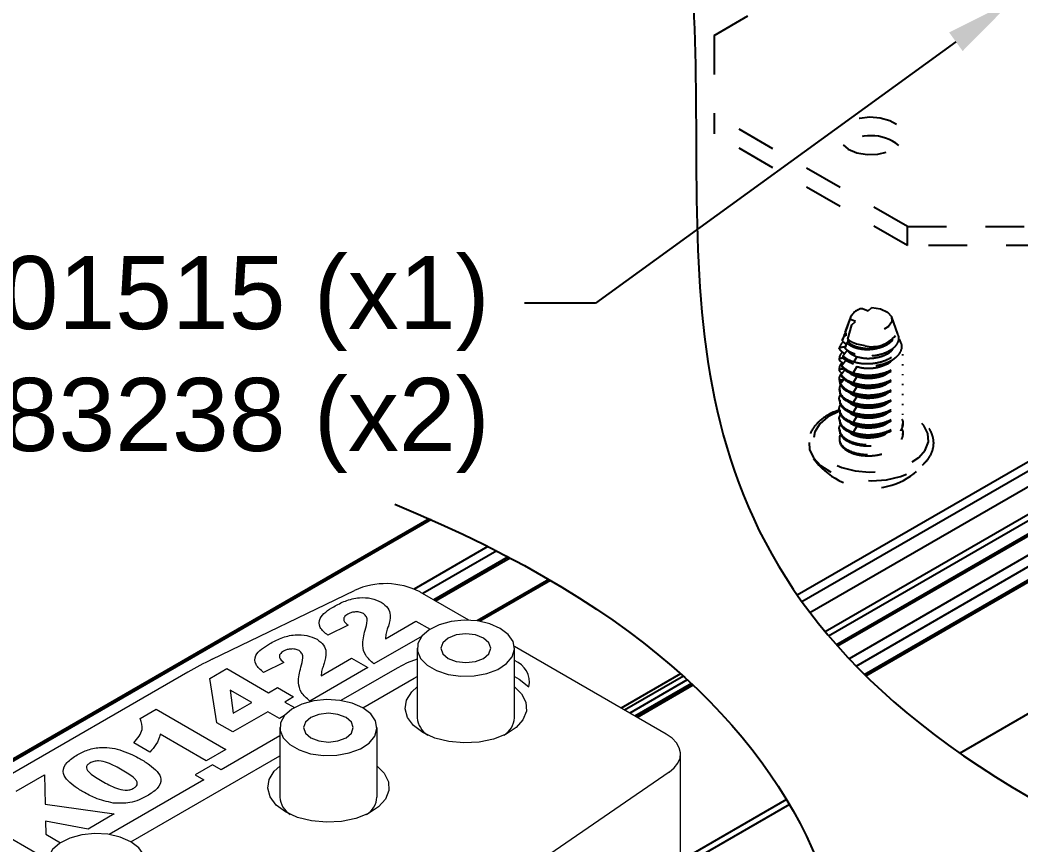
# Model space of a CAD drawing. Extents: x 0 to 11.9, y -12 to 0.
# Drawn here: x 1.91 to 4.485, y -7.625 to -5.504 of the extents above; entities that cross this region are included whole.
import ezdxf
from ezdxf import colors
from ezdxf.entities.mleader import LeaderData, LeaderLine
from ezdxf.math import Vec2, Vec3

# ---------------------------------------------------------------- set-up
doc = ezdxf.new("R2010")
doc.units = 0
doc.header["$LTSCALE"] = 0.5
doc.header["$MEASUREMENT"] = 0
doc.linetypes.add('HIDDEN2', pattern=[0.1875, 0.125, -0.0625])
for name, color, linetype in [('Brackets', 181, 'CONTINUOUS'), ('Dimension', 10, 'CONTINUOUS'), ('FAB DWG', 221, 'CONTINUOUS'), ('Hardware', 242, 'CONTINUOUS'), ('Housing', 150, 'CONTINUOUS')]:
    doc.layers.add(name, color=color, linetype=linetype)
doc.layers.add('Jig', color=41, linetype='CONTINUOUS', lineweight=13)
doc.styles.get("Standard").update_dxf_attribs({"font": 'arial.ttf'})

msp = doc.modelspace()

# ---------------------------------------------------------------- linework, layer by layer
at = {"layer": 'Brackets', "linetype": 'HIDDEN2', "transparency": 16777216}
for p, q in [((3.696, -5.5438), (4.464, -5.1004)), ((3.696, -5.5438), (3.696, -5.7479)), ((4.1932, -6.0349), (3.696, -5.7479)), ((3.696, -5.7479), (3.696, -5.7967)), ((4.1932, -6.0838), (3.696, -5.7967)), ((4.1932, -6.0838), (4.1932, -6.0349)), ((4.1932, -6.0349), (4.5468, -6.0349)), ((4.5468, -6.0838), (4.1932, -6.0838))]:
    msp.add_line(p, q, dxfattribs=at)
at = {"layer": 'Brackets', "linetype": 'HIDDEN2', "transparency": 16777216, "flags": 128}
msp.add_lwpolyline([(4.0406, -5.836), (4.0628, -5.8452), (4.089, -5.8497), (4.1163, -5.849), (4.1418, -5.8433), (4.1626, -5.8331), (4.1766, -5.8195), (4.1822, -5.8041), (4.1789, -5.7884), (4.1669, -5.7743), (4.1475, -5.7631), (4.123, -5.7562), (4.0959, -5.7542), (4.0691, -5.7575), (4.0457, -5.7656), (4.028, -5.7776), (4.0181, -5.7923), (4.0169, -5.808), (4.0247, -5.8232), (4.0406, -5.836)], dxfattribs=at)
at = {"layer": 'Brackets', "linetype": 'HIDDEN2', "transparency": 16777216}
msp.add_arc((4.0993, -5.9165), 0.1149, 51.5655, 128.4345, dxfattribs=at)
at = {"layer": 'Dimension', "transparency": 16777216}
for points, knots in [([(2.5228, -3.9686), (3.644, -4.4845), (3.6491, -5.8333), (3.6542, -7.1821), (4.9277, -7.7071)], [0.0416, 0.0416, 0.0416, 0.0416, 1, 2, 2, 2, 2]), ([(2.8738, -6.7488), (4.1841, -7.289), (4.0674, -8.8141), (3.7305, -9.9254), (4.6353, -10.8779)], [0, 0, 0, 0, 1, 1.936571, 1.936571, 1.936571, 1.936571])]:
    msp.add_open_spline(points, degree=3, knots=knots, dxfattribs=at)
at = {"layer": 'Hardware', "linetype": 'HIDDEN2', "transparency": 16777216}
for p, q in [((4.0773, -6.246), (4.0916, -6.2516)), ((4.0916, -6.2516), (4.1013, -6.2434)), ((4.0448, -6.2736), (4.0327, -6.3079)), ((4.0459, -6.2685), (4.0338, -6.3027)), ((4.0592, -6.2793), (4.0448, -6.2736)), ((4.0494, -6.2875), (4.0592, -6.2793)), ((4.1681, -6.3119), (4.1527, -6.2685)), ((4.0327, -6.3079), (4.0345, -6.303)), ((4.0327, -6.3079), (4.0343, -6.3093)), ((4.0393, -6.3245), (4.0494, -6.2875)), ((4.0294, -6.3171), (4.0251, -6.3292)), ((4.0251, -6.3292), (4.0269, -6.324)), ((4.0305, -6.3121), (4.0263, -6.3238)), ((4.0342, -6.3163), (4.0294, -6.3171)), ((4.0327, -6.3486), (4.0367, -6.3342)), ((4.0367, -6.3342), (4.0395, -6.3303)), ((4.1755, -6.3329), (4.1727, -6.3249)), ((4.0188, -6.3468), (4.0175, -6.3505)), ((4.0175, -6.3505), (4.0175, -6.3505)), ((4.0201, -6.3414), (4.019, -6.3445)), ((4.0342, -6.3372), (4.0342, -6.3426)), ((4.0628, -6.3442), (4.061, -6.3472)), ((4.0837, -6.3418), (4.0625, -6.3378)), ((4.0262, -6.3728), (4.0275, -6.3678)), ((4.0628, -6.3697), (4.055, -6.3828)), ((4.1813, -6.3665), (4.1813, -6.3633)), ((4.0174, -6.4063), (4.0251, -6.4128)), ((4.0628, -6.3952), (4.0533, -6.4113)), ((4.1813, -6.392), (4.1813, -6.3888)), ((4.0173, -6.4271), (4.0173, -6.4303)), ((4.0245, -6.4348), (4.0176, -6.4322)), ((4.0628, -6.4207), (4.0533, -6.4368)), ((4.1813, -6.4175), (4.1813, -6.4143)), ((4.0173, -6.4526), (4.0173, -6.4558)), ((4.0628, -6.4462), (4.0533, -6.4623)), ((4.1813, -6.443), (4.1813, -6.4398)), ((4.0173, -6.4781), (4.0173, -6.4813)), ((4.0628, -6.4718), (4.0533, -6.4878)), ((4.1813, -6.4686), (4.1813, -6.4654)), ((4.0173, -6.5036), (4.0173, -6.5068)), ((4.0628, -6.4973), (4.0533, -6.5133)), ((4.1813, -6.4941), (4.1813, -6.4909)), ((4.0173, -6.5292), (4.0173, -6.5323)), ((4.0628, -6.5228), (4.0533, -6.5389)), ((4.1813, -6.5196), (4.1813, -6.5164)), ((4.0173, -6.5547), (4.0173, -6.5579)), ((4.0628, -6.5483), (4.0533, -6.5644)), ((4.1813, -6.5451), (4.1813, -6.5419)), ((4.1813, -6.5706), (4.1813, -6.5674)), ((4.2313, -6.6483), (4.2471, -6.6313))]:
    msp.add_line(p, q, dxfattribs=at)
at = {"layer": 'Hardware', "linetype": 'HIDDEN2', "transparency": 16777216, "flags": 128}
for points in [[(4.1013, -6.2434), (4.1236, -6.2467), (4.1416, -6.255), (4.152, -6.2668), (4.153, -6.2801), (4.1444, -6.2925), (4.1277, -6.3016), (4.106, -6.306), (4.083, -6.3048), (4.063, -6.2983), (4.0494, -6.2875)], [(4.0175, -6.3505), (4.0185, -6.3459), (4.019, -6.3445)], [(4.0181, -6.5096), (4.016, -6.5104), (3.9882, -6.5246), (3.9674, -6.5423), (3.9549, -6.5625), (3.9514, -6.5838), (3.9573, -6.6049), (3.972, -6.6246), (3.9948, -6.6415), (4.0241, -6.6546), (4.0582, -6.6631), (4.0948, -6.6664), (4.1317, -6.6643), (4.1666, -6.6571), (4.1973, -6.645), (4.2218, -6.6289), (4.2218, -6.6289)], [(4.2218, -6.6289), (4.2386, -6.6099), (4.2466, -6.589), (4.2454, -6.5676), (4.235, -6.547), (4.2161, -6.5286), (4.1899, -6.5135), (4.1801, -6.5095)], [(3.9402, -6.5903), (3.9412, -6.6085), (3.9507, -6.63), (3.9688, -6.6496), (3.9946, -6.6661), (4.0264, -6.6785), (4.0624, -6.6862), (4.1006, -6.6887), (4.1388, -6.6859), (4.1746, -6.6778), (4.206, -6.6651), (4.2313, -6.6483)]]:
    msp.add_lwpolyline(points, dxfattribs=at)
at = {"layer": 'Hardware', "linetype": 'HIDDEN2', "transparency": 16777216}
for centre, radius, start, end in [((4.0811, -6.2834), 0.0376, 95.8829, 164.9428), ((4.1021, -6.2675), 0.0765, 256.0573, 321.7433), ((4.0477, -6.4273), 0.0304, 189.1668, 207.6073), ((4.0497, -6.581), 0.0321, 162.0187, 233.4667), ((4.0993, -6.5274), 0.1806, 215.088, 324.912)]:
    msp.add_arc(centre, radius, start, end, dxfattribs=at)
for major_axis, ratio, start_param, end_param in [((0.0345, 0.4644), 0.118803, 2.089657, 2.10692), ((0.0568, 0.4129), 0.07693, 2.207069, 2.224658), ((0.0435, 0.5851), 0.118803, 2.102708, 2.109607), ((0.0435, 0.5851), 0.118803, 2.158801, 2.165967), ((0.0716, 0.5202), 0.07693, 2.221384, 2.228388), ((0.0435, 0.5851), 0.118803, 2.217229, 2.219935), ((0.0716, 0.5202), 0.07693, 2.278357, 2.285641), ((0.0716, 0.5202), 0.07693, 2.337781, 2.34249)]:
    msp.add_ellipse((4.0993, -6.0826), major_axis=major_axis, ratio=ratio, start_param=start_param, end_param=end_param, dxfattribs=at)
for points, knots in [([(4.033, -6.3082), (4.0324, -6.3088), (4.0298, -6.3116), (4.0296, -6.3147), (4.0294, -6.3171)], [0, 0, 0, 0, 0.238553, 1, 1, 1, 1]), ([(4.0272, -6.331), (4.024, -6.3349), (4.0198, -6.3399), (4.019, -6.3454), (4.0188, -6.3468)], [0, 0, 0, 0, 0.755708, 1, 1, 1, 1]), ([(4.0251, -6.3292), (4.0264, -6.3304), (4.0294, -6.3331), (4.0325, -6.3357), (4.0342, -6.3372)], [0, 0, 0, 0, 0.4295877, 1, 1, 1, 1]), ([(4.0367, -6.3342), (4.0406, -6.3374), (4.0471, -6.3426), (4.057, -6.3459), (4.061, -6.3472)], [0, 0, 0, 0, 0.608092, 1, 1, 1, 1]), ([(4.0625, -6.3378), (4.0567, -6.3355), (4.0473, -6.3319), (4.0415, -6.3265), (4.0393, -6.3245)], [0, 0, 0, 0, 0.6251293, 1, 1, 1, 1]), ([(4.0395, -6.3303), (4.0425, -6.3331), (4.0482, -6.3386), (4.058, -6.3424), (4.0628, -6.3442)], [0, 0, 0, 0, 0.508709, 1, 1, 1, 1]), ([(4.1748, -6.3332), (4.1755, -6.3345), (4.1791, -6.341), (4.1768, -6.3536), (4.1677, -6.3691), (4.15, -6.3822), (4.1267, -6.3911), (4.1, -6.3952), (4.0745, -6.3945), (4.0603, -6.3906), (4.054, -6.3889)], [0, 0, 0, 0, 0.035182, 0.174665, 0.315036, 0.456794, 0.598559, 0.740928, 0.884945, 1, 1, 1, 1]), ([(4.055, -6.3828), (4.0615, -6.3844), (4.0758, -6.3879), (4.1011, -6.3878), (4.1272, -6.383), (4.1499, -6.3734), (4.1665, -6.3596), (4.1745, -6.3437), (4.1761, -6.3316), (4.1726, -6.3258), (4.1722, -6.3251)], [0, 0, 0, 0, 0.12125, 0.265957, 0.410845, 0.555729, 0.698118, 0.839759, 0.981407, 1, 1, 1, 1]), ([(4.1672, -6.3122), (4.1681, -6.3139), (4.1713, -6.3203), (4.1688, -6.3322), (4.1597, -6.3462), (4.1432, -6.3578), (4.1217, -6.3656), (4.0974, -6.369), (4.0753, -6.368), (4.0632, -6.3647), (4.0583, -6.3634)], [0, 0, 0, 0, 0.04957, 0.188734, 0.329159, 0.470864, 0.612555, 0.755181, 0.899383, 1, 1, 1, 1]), ([(4.061, -6.3472), (4.0676, -6.3487), (4.0809, -6.3517), (4.104, -6.3507), (4.1263, -6.3457), (4.1452, -6.3366), (4.1572, -6.3256), (4.1608, -6.3179), (4.1622, -6.3149)], [0, 0, 0, 0, 0.173877, 0.352902, 0.532217, 0.711486, 0.886519, 1, 1, 1, 1]), ([(4.0628, -6.3442), (4.0703, -6.346), (4.0856, -6.3495), (4.1119, -6.3476), (4.1359, -6.3406), (4.1541, -6.329), (4.1597, -6.3193), (4.1622, -6.3149)], [0, 0, 0, 0, 0.2042107, 0.4138196, 0.6150833, 0.8228616, 1, 1, 1, 1]), ([(4.0259, -6.3579), (4.0241, -6.3596), (4.0187, -6.3647), (4.0179, -6.3708), (4.0173, -6.3749)], [0, 0, 0, 0, 0.323909, 1, 1, 1, 1]), ([(4.0175, -6.3505), (4.0189, -6.3517), (4.0217, -6.3543), (4.0263, -6.3583), (4.0295, -6.361), (4.0313, -6.3625)], [0, 0, 0, 0, 0.308047, 0.616097, 1, 1, 1, 1]), ([(4.0339, -6.3443), (4.0313, -6.3447), (4.0272, -6.3453), (4.0222, -6.3462), (4.0198, -6.3466), (4.0188, -6.3468)], [0, 0, 0, 0, 0.530543, 0.807342, 1, 1, 1, 1]), ([(4.0275, -6.3678), (4.028, -6.3671), (4.0295, -6.365), (4.0329, -6.3602), (4.0359, -6.3562), (4.0378, -6.3536)], [0, 0, 0, 0, 0.14554, 0.437363, 1, 1, 1, 1]), ([(4.0583, -6.3634), (4.0524, -6.3611), (4.042, -6.3571), (4.0355, -6.3512), (4.0327, -6.3486)], [0, 0, 0, 0, 0.56887, 1, 1, 1, 1]), ([(4.0378, -6.3536), (4.0407, -6.3569), (4.0464, -6.3634), (4.0574, -6.3676), (4.0628, -6.3697)], [0, 0, 0, 0, 0.50834, 1, 1, 1, 1]), ([(4.0533, -6.4113), (4.0628, -6.4136), (4.082, -6.4184), (4.1152, -6.4164), (4.1455, -6.408), (4.1691, -6.3929), (4.1811, -6.374), (4.1833, -6.3579), (4.1775, -6.3499), (4.1761, -6.348)], [0, 0, 0, 0, 0.157489, 0.319122, 0.474348, 0.634576, 0.794803, 0.950029, 1, 1, 1, 1]), ([(4.0628, -6.3697), (4.0703, -6.3715), (4.0856, -6.375), (4.112, -6.3731), (4.1357, -6.366), (4.1521, -6.3563), (4.1564, -6.3487), (4.1577, -6.3463)], [0, 0, 0, 0, 0.222537, 0.450957, 0.670283, 0.896708, 1, 1, 1, 1]), ([(4.0269, -6.3734), (4.0266, -6.3734), (4.0248, -6.3737), (4.0217, -6.3742), (4.0188, -6.3746), (4.0173, -6.3749)], [0, 0, 0, 0, 0.092376, 0.546183, 1, 1, 1, 1]), ([(4.0173, -6.3784), (4.0188, -6.3797), (4.0217, -6.3822), (4.0254, -6.3854), (4.0275, -6.3871), (4.0282, -6.3876)], [0, 0, 0, 0, 0.409661, 0.819327, 1, 1, 1, 1]), ([(4.0248, -6.3848), (4.0232, -6.3864), (4.0177, -6.3919), (4.0175, -6.3983), (4.0173, -6.4028)], [0, 0, 0, 0, 0.2926467, 1, 1, 1, 1]), ([(4.0241, -6.3933), (4.0251, -6.3919), (4.0276, -6.3884), (4.0317, -6.3828), (4.0348, -6.3787), (4.0364, -6.3766)], [0, 0, 0, 0, 0.246446, 0.623126, 1, 1, 1, 1]), ([(4.054, -6.3889), (4.0467, -6.386), (4.0356, -6.3815), (4.0286, -6.375), (4.0262, -6.3728)], [0, 0, 0, 0, 0.649225, 1, 1, 1, 1]), ([(4.0275, -6.3678), (4.0283, -6.3685), (4.0333, -6.3732), (4.0424, -6.3786), (4.0524, -6.3819), (4.055, -6.3828)], [0, 0, 0, 0, 0.115809, 0.765213, 1, 1, 1, 1]), ([(4.0533, -6.4145), (4.0628, -6.4168), (4.082, -6.4216), (4.1152, -6.4196), (4.1456, -6.4111), (4.1686, -6.3962), (4.1809, -6.38), (4.1801, -6.3699), (4.1798, -6.3665)], [0, 0, 0, 0, 0.179927, 0.364589, 0.541931, 0.724988, 0.908044, 1, 1, 1, 1]), ([(4.0533, -6.4368), (4.0628, -6.4391), (4.082, -6.4439), (4.1152, -6.442), (4.1455, -6.4335), (4.1692, -6.4185), (4.1809, -6.3995), (4.1837, -6.385), (4.1792, -6.3783), (4.1789, -6.3778)], [0, 0, 0, 0, 0.163481, 0.331263, 0.492395, 0.658719, 0.825042, 0.986174, 1, 1, 1, 1]), ([(4.0628, -6.3952), (4.0703, -6.397), (4.0856, -6.4006), (4.1121, -6.3987), (4.1354, -6.3914), (4.1501, -6.3837), (4.1535, -6.3783), (4.1536, -6.3781)], [0, 0, 0, 0, 0.24524, 0.496962, 0.738663, 0.988187, 1, 1, 1, 1]), ([(4.0297, -6.4011), (4.0286, -6.4012), (4.026, -6.4016), (4.0219, -6.4022), (4.0188, -6.4026), (4.0173, -6.4028)], [0, 0, 0, 0, 0.2644838, 0.6322334, 1, 1, 1, 1]), ([(4.0224, -6.4165), (4.0234, -6.4151), (4.0256, -6.4122), (4.0296, -6.4068), (4.0325, -6.403), (4.0344, -6.4005)], [0, 0, 0, 0, 0.266508, 0.533018, 1, 1, 1, 1]), ([(4.0239, -6.3962), (4.0276, -6.3999), (4.0348, -6.4072), (4.0472, -6.4121), (4.0533, -6.4145)], [0, 0, 0, 0, 0.50866, 1, 1, 1, 1]), ([(4.0241, -6.3933), (4.0278, -6.3969), (4.035, -6.4041), (4.0473, -6.4089), (4.0533, -6.4113)], [0, 0, 0, 0, 0.508679, 1, 1, 1, 1]), ([(4.0435, -6.41), (4.044, -6.4106), (4.0474, -6.4153), (4.0557, -6.4182), (4.0628, -6.4207)], [0, 0, 0, 0, 0.143807, 1, 1, 1, 1]), ([(4.0533, -6.44), (4.0628, -6.4423), (4.082, -6.4471), (4.1152, -6.4452), (4.1456, -6.4367), (4.1686, -6.4217), (4.1809, -6.4056), (4.1801, -6.3954), (4.1798, -6.392)], [0, 0, 0, 0, 0.179927, 0.364589, 0.541931, 0.724988, 0.908044, 1, 1, 1, 1]), ([(4.0533, -6.4623), (4.0628, -6.4647), (4.082, -6.4695), (4.1152, -6.4675), (4.1455, -6.459), (4.1692, -6.444), (4.1809, -6.425), (4.1837, -6.4105), (4.1792, -6.4038), (4.1789, -6.4033)], [0, 0, 0, 0, 0.163481, 0.331263, 0.492395, 0.658719, 0.825042, 0.986174, 1, 1, 1, 1]), ([(4.0628, -6.4207), (4.0703, -6.4225), (4.0856, -6.4261), (4.1118, -6.4241), (4.1349, -6.4178), (4.145, -6.4102), (4.1496, -6.4067)], [0, 0, 0, 0, 0.261133, 0.529169, 0.786533, 1, 1, 1, 1]), ([(4.0238, -6.4118), (4.0224, -6.4133), (4.0167, -6.4191), (4.0172, -6.4259), (4.0176, -6.4309)], [0, 0, 0, 0, 0.265524, 1, 1, 1, 1]), ([(4.0285, -6.4295), (4.0285, -6.4295), (4.0266, -6.4297), (4.023, -6.4302), (4.0194, -6.4306), (4.0176, -6.4309)], [0, 0, 0, 0, 0.003729, 0.501835, 1, 1, 1, 1]), ([(4.0188, -6.4303), (4.0185, -6.433), (4.0176, -6.4414), (4.029, -6.4548), (4.0453, -6.462), (4.0533, -6.4655)], [0, 0, 0, 0, 0.189758, 0.60014, 1, 1, 1, 1]), ([(4.0208, -6.4396), (4.0228, -6.4369), (4.0254, -6.4335), (4.028, -6.4302), (4.0285, -6.4295)], [0, 0, 0, 0, 0.794285, 1, 1, 1, 1]), ([(4.0222, -6.4194), (4.0258, -6.4236), (4.0331, -6.4318), (4.0466, -6.4373), (4.0533, -6.44)], [0, 0, 0, 0, 0.5083836, 1, 1, 1, 1]), ([(4.0224, -6.4165), (4.026, -6.4207), (4.0333, -6.4288), (4.0467, -6.4341), (4.0533, -6.4368)], [0, 0, 0, 0, 0.50843, 1, 1, 1, 1]), ([(4.0433, -6.4353), (4.0438, -6.436), (4.0473, -6.4408), (4.0557, -6.4437), (4.0628, -6.4462)], [0, 0, 0, 0, 0.157137, 1, 1, 1, 1]), ([(4.0533, -6.4655), (4.0628, -6.4679), (4.082, -6.4726), (4.1152, -6.4707), (4.1456, -6.4622), (4.1686, -6.4472), (4.1809, -6.4311), (4.1801, -6.4209), (4.1798, -6.4175)], [0, 0, 0, 0, 0.179927, 0.364589, 0.541931, 0.724988, 0.908044, 1, 1, 1, 1]), ([(4.0533, -6.4878), (4.0628, -6.4902), (4.082, -6.495), (4.1152, -6.493), (4.1455, -6.4845), (4.1692, -6.4695), (4.1809, -6.4505), (4.1837, -6.436), (4.1792, -6.4294), (4.1789, -6.4288)], [0, 0, 0, 0, 0.163481, 0.331263, 0.492395, 0.658719, 0.825042, 0.986174, 1, 1, 1, 1]), ([(4.0628, -6.4462), (4.0703, -6.448), (4.0856, -6.4516), (4.1118, -6.4496), (4.1349, -6.4433), (4.145, -6.4357), (4.1496, -6.4322)], [0, 0, 0, 0, 0.261133, 0.529169, 0.786533, 1, 1, 1, 1]), ([(4.0189, -6.444), (4.018, -6.4496), (4.0162, -6.461), (4.0288, -6.4772), (4.0452, -6.4843), (4.0533, -6.4878)], [0, 0, 0, 0, 0.327241, 0.667989, 1, 1, 1, 1]), ([(4.0188, -6.4558), (4.0185, -6.4585), (4.0176, -6.4669), (4.029, -6.4804), (4.0453, -6.4875), (4.0533, -6.491)], [0, 0, 0, 0, 0.189758, 0.60014, 1, 1, 1, 1]), ([(4.0208, -6.4396), (4.0244, -6.4443), (4.0315, -6.4534), (4.0461, -6.4594), (4.0533, -6.4623)], [0, 0, 0, 0, 0.5079521, 1, 1, 1, 1]), ([(4.0427, -6.4601), (4.0434, -6.4611), (4.047, -6.4661), (4.0558, -6.4692), (4.0628, -6.4718)], [0, 0, 0, 0, 0.197474, 1, 1, 1, 1]), ([(4.0533, -6.491), (4.0628, -6.4934), (4.082, -6.4982), (4.1152, -6.4962), (4.1456, -6.4877), (4.1686, -6.4727), (4.1809, -6.4566), (4.1801, -6.4464), (4.1798, -6.443)], [0, 0, 0, 0, 0.179927, 0.364589, 0.541931, 0.724988, 0.908044, 1, 1, 1, 1]), ([(4.0533, -6.5133), (4.0628, -6.5157), (4.082, -6.5205), (4.1152, -6.5185), (4.1455, -6.51), (4.1692, -6.495), (4.1809, -6.4761), (4.1837, -6.4615), (4.1792, -6.4549), (4.1789, -6.4544)], [0, 0, 0, 0, 0.163481, 0.331263, 0.492395, 0.658719, 0.825042, 0.986174, 1, 1, 1, 1]), ([(4.0628, -6.4718), (4.0703, -6.4735), (4.0856, -6.4771), (4.1118, -6.4751), (4.1349, -6.4689), (4.145, -6.4612), (4.1496, -6.4577)], [0, 0, 0, 0, 0.261133, 0.529169, 0.786533, 1, 1, 1, 1]), ([(4.0211, -6.4668), (4.0203, -6.4677), (4.0152, -6.4736), (4.0175, -6.4867), (4.0285, -6.5026), (4.0451, -6.5098), (4.0533, -6.5133)], [0, 0, 0, 0, 0.0550501, 0.3642761, 0.6862659, 1, 1, 1, 1]), ([(4.0188, -6.4813), (4.0185, -6.484), (4.0176, -6.4925), (4.029, -6.5059), (4.0453, -6.513), (4.0533, -6.5165)], [0, 0, 0, 0, 0.189758, 0.60014, 1, 1, 1, 1]), ([(4.0427, -6.4856), (4.0434, -6.4866), (4.047, -6.4916), (4.0558, -6.4948), (4.0628, -6.4973)], [0, 0, 0, 0, 0.1974741, 1, 1, 1, 1]), ([(4.0533, -6.5165), (4.0628, -6.5189), (4.082, -6.5237), (4.1152, -6.5217), (4.1456, -6.5132), (4.1686, -6.4982), (4.1809, -6.4821), (4.1801, -6.4719), (4.1798, -6.4685)], [0, 0, 0, 0, 0.179927, 0.364589, 0.541931, 0.724988, 0.908044, 1, 1, 1, 1]), ([(4.0533, -6.5389), (4.0628, -6.5412), (4.082, -6.546), (4.1152, -6.544), (4.1455, -6.5355), (4.1692, -6.5205), (4.1809, -6.5016), (4.1837, -6.487), (4.1792, -6.4804), (4.1789, -6.4799)], [0, 0, 0, 0, 0.163481, 0.331263, 0.492395, 0.658719, 0.825042, 0.986174, 1, 1, 1, 1]), ([(4.0628, -6.4973), (4.0703, -6.4991), (4.0856, -6.5027), (4.1118, -6.5006), (4.1349, -6.4944), (4.145, -6.4867), (4.1496, -6.4833)], [0, 0, 0, 0, 0.261133, 0.529169, 0.786533, 1, 1, 1, 1]), ([(4.0188, -6.5068), (4.0138, -6.5085), (3.998, -6.5135), (3.9761, -6.5266), (3.9552, -6.5453), (3.9422, -6.5651), (3.9404, -6.5788), (3.9396, -6.5844)], [0, 0, 0, 0, 0.112512, 0.35238, 0.593906, 0.833976, 1, 1, 1, 1]), ([(4.0211, -6.4924), (4.0203, -6.4932), (4.0152, -6.4991), (4.0175, -6.5122), (4.0285, -6.5282), (4.0451, -6.5353), (4.0533, -6.5389)], [0, 0, 0, 0, 0.0550501, 0.3642761, 0.6862659, 1, 1, 1, 1]), ([(4.0188, -6.5068), (4.0185, -6.5095), (4.0176, -6.518), (4.029, -6.5314), (4.0453, -6.5385), (4.0533, -6.542)], [0, 0, 0, 0, 0.189758, 0.60014, 1, 1, 1, 1]), ([(4.0427, -6.5111), (4.0434, -6.5121), (4.047, -6.5171), (4.0558, -6.5203), (4.0628, -6.5228)], [0, 0, 0, 0, 0.197474, 1, 1, 1, 1]), ([(4.0533, -6.542), (4.0628, -6.5444), (4.082, -6.5492), (4.1152, -6.5472), (4.1456, -6.5387), (4.1686, -6.5237), (4.1809, -6.5076), (4.1801, -6.4975), (4.1798, -6.4941)], [0, 0, 0, 0, 0.179927, 0.364589, 0.541931, 0.724988, 0.908044, 1, 1, 1, 1]), ([(4.0533, -6.5644), (4.0628, -6.5667), (4.082, -6.5715), (4.1152, -6.5695), (4.1455, -6.5611), (4.1692, -6.546), (4.1808, -6.5271), (4.1838, -6.5129), (4.1797, -6.5066), (4.1795, -6.5064)], [0, 0, 0, 0, 0.164951, 0.334242, 0.496822, 0.664642, 0.832461, 0.995042, 1, 1, 1, 1]), ([(4.0628, -6.5228), (4.0703, -6.5246), (4.0856, -6.5282), (4.1118, -6.5262), (4.1349, -6.5199), (4.145, -6.5122), (4.1496, -6.5088)], [0, 0, 0, 0, 0.261133, 0.529169, 0.786533, 1, 1, 1, 1]), ([(4.2355, -6.6444), (4.2373, -6.6427), (4.2458, -6.6347), (4.2559, -6.6182), (4.2617, -6.595), (4.2585, -6.572), (4.2477, -6.5508), (4.2298, -6.5322), (4.2067, -6.5166), (4.1876, -6.5094), (4.1785, -6.506)], [0, 0, 0, 0, 0.038452, 0.183332, 0.324653, 0.460145, 0.59398, 0.730971, 0.872742, 1, 1, 1, 1]), ([(4.0211, -6.5179), (4.0203, -6.5188), (4.0152, -6.5246), (4.0175, -6.5377), (4.0285, -6.5537), (4.0451, -6.5608), (4.0533, -6.5644)], [0, 0, 0, 0, 0.0550501, 0.3642761, 0.6862659, 1, 1, 1, 1]), ([(4.0211, -6.5434), (4.0203, -6.5443), (4.0152, -6.5501), (4.0174, -6.5633), (4.0288, -6.5789), (4.0522, -6.5909), (4.0823, -6.5968), (4.1151, -6.5951), (4.1455, -6.5866), (4.1692, -6.5716), (4.1809, -6.5526), (4.1837, -6.5381), (4.1792, -6.5314), (4.1789, -6.5309)], [0, 0, 0, 0, 0.018859, 0.124791, 0.235096, 0.342572, 0.450049, 0.560354, 0.666286, 0.775632, 0.884978, 0.99091, 1, 1, 1, 1]), ([(4.0188, -6.5324), (4.0185, -6.535), (4.0176, -6.5435), (4.029, -6.5569), (4.0453, -6.564), (4.0533, -6.5676)], [0, 0, 0, 0, 0.189758, 0.60014, 1, 1, 1, 1]), ([(4.0427, -6.5366), (4.0434, -6.5376), (4.047, -6.5427), (4.0558, -6.5458), (4.0628, -6.5483)], [0, 0, 0, 0, 0.197474, 1, 1, 1, 1]), ([(4.0533, -6.5676), (4.0628, -6.5699), (4.082, -6.5747), (4.1152, -6.5727), (4.1456, -6.5642), (4.1686, -6.5493), (4.1809, -6.5331), (4.1801, -6.523), (4.1798, -6.5196)], [0, 0, 0, 0, 0.179927, 0.364589, 0.541931, 0.724988, 0.908044, 1, 1, 1, 1]), ([(4.0628, -6.5483), (4.0703, -6.5501), (4.0856, -6.5537), (4.1118, -6.5517), (4.1349, -6.5454), (4.145, -6.5378), (4.1496, -6.5343)], [0, 0, 0, 0, 0.261133, 0.529169, 0.786533, 1, 1, 1, 1]), ([(4.0191, -6.5711), (4.0181, -6.5768), (4.016, -6.5884), (4.0291, -6.6045), (4.0521, -6.6164), (4.0824, -6.6223), (4.1151, -6.6206), (4.1455, -6.6121), (4.1692, -6.5971), (4.1809, -6.5781), (4.1837, -6.5636), (4.1792, -6.557), (4.1789, -6.5564)], [0, 0, 0, 0, 0.110988, 0.223033, 0.332204, 0.441376, 0.55342, 0.661023, 0.772094, 0.883164, 0.990767, 1, 1, 1, 1]), ([(4.0188, -6.5579), (4.0185, -6.5605), (4.0175, -6.569), (4.0294, -6.5821), (4.052, -6.5941), (4.0824, -6.5999), (4.1151, -6.5983), (4.1457, -6.5897), (4.1686, -6.5748), (4.1809, -6.5587), (4.1801, -6.5485), (4.1798, -6.5451)], [0, 0, 0, 0, 0.058888, 0.186243, 0.310333, 0.434423, 0.561778, 0.684085, 0.810333, 0.936581, 1, 1, 1, 1]), ([(4.0427, -6.5621), (4.0434, -6.5631), (4.047, -6.5681), (4.0623, -6.5745), (4.0858, -6.579), (4.1117, -6.5772), (4.1349, -6.5709), (4.145, -6.5633), (4.1496, -6.5598)], [0, 0, 0, 0, 0.048481, 0.245504, 0.442528, 0.64476, 0.83894, 1, 1, 1, 1]), ([(4.0306, -6.6068), (4.0376, -6.6112), (4.0514, -6.6197), (4.0825, -6.6254), (4.115, -6.6239), (4.1457, -6.6152), (4.1686, -6.6003), (4.1809, -6.5842), (4.1801, -6.574), (4.1798, -6.5706)], [0, 0, 0, 0, 0.155246, 0.30724, 0.463234, 0.613044, 0.767682, 0.92232, 1, 1, 1, 1])]:
    msp.add_open_spline(points, degree=3, knots=knots, dxfattribs=at)
at = {"layer": 'Housing', "transparency": 16777216}
for p, q in [((3.9091, -6.9821), (5.6565, -5.9734)), ((3.9214, -6.9995), (5.6671, -5.9918)), ((3.9421, -7.0276), (5.7017, -6.0118)), ((3.9809, -7.0766), (5.7496, -6.0556)), ((3.99, -7.0874), (5.7545, -6.0687)), ((4.0097, -7.1102), (5.7545, -6.1029)), ((4.0126, -7.1135), (5.7514, -6.1097)), ((5.7364, -6.1683), (4.0425, -7.1462)), ((4.0608, -7.1652), (5.7545, -6.1874)), ((4.0823, -7.1869), (5.7545, -6.2216)), ((4.0856, -7.1901), (5.7514, -6.2284)), ((4.3274, -7.3889), (5.6565, -6.6221)), ((2.9622, -6.7865), (0.5526, -8.1776)), ((2.9672, -6.7887), (0.5601, -8.1783)), ((3.1135, -6.8578), (2.9237, -6.9673)), ((3.1361, -6.8692), (2.9461, -6.9789)), ((3.1658, -6.8847), (2.9744, -6.9952)), ((2.9788, -6.9977), (3.1704, -6.8871)), ((3.2701, -6.9425), (3.0855, -7.0491)), ((3.2745, -6.945), (3.0924, -7.0501)), ((3.6091, -7.1849), (3.456, -7.2732)), ((3.6164, -7.1914), (3.4653, -7.2786)), ((3.6265, -7.2006), (3.4783, -7.2861)), ((3.637, -7.2103), (3.4919, -7.294)), ((3.6378, -7.2111), (3.4931, -7.2947)), ((3.6411, -7.2142), (3.4974, -7.2972)), ((3.8817, -7.5083), (3.6027, -7.6693)), ((3.8891, -7.5207), (3.5235, -7.7318))]:
    msp.add_line(p, q, dxfattribs=at)
at = {"layer": 'Jig', "transparency": 16777216}
for p, q in [((2.4045, -7.1476), (2.7702, -6.9705)), ((3.0646, -7.0473), (2.9389, -6.9748)), ((2.8501, -7.0948), (2.9283, -7.0496)), ((2.9283, -7.0496), (2.9646, -7.0706)), ((2.7538, -7.0602), (2.7018, -7.0859)), ((2.944, -7.0883), (2.8204, -7.1596)), ((2.9318, -7.1193), (2.9318, -7.2979)), ((3.5724, -7.3405), (3.1816, -7.1148)), ((3.1818, -7.2979), (3.1818, -7.1193)), ((2.5885, -7.1556), (2.5365, -7.1813)), ((2.6848, -7.1902), (2.763, -7.145)), ((2.763, -7.145), (2.8043, -7.1689)), ((2.3417, -7.1808), (0.7196, -8.1173)), ((2.3979, -7.1967), (2.4416, -7.1715)), ((2.4416, -7.1715), (2.5495, -7.2338)), ((2.8043, -7.1689), (2.6551, -7.255)), ((2.88, -7.1704), (2.7356, -7.2537)), ((2.4166, -7.3109), (2.3979, -7.1967)), ((2.7917, -7.2724), (2.9242, -7.1959)), ((2.9242, -7.1959), (2.9318, -7.1917)), ((2.4503, -7.2269), (2.4586, -7.2863)), ((2.5059, -7.259), (2.4503, -7.2269)), ((2.5495, -7.2338), (2.5724, -7.2206)), ((2.5724, -7.2206), (2.6138, -7.2444)), ((2.4586, -7.2863), (2.5059, -7.259)), ((2.6138, -7.2444), (2.5908, -7.2577)), ((2.5908, -7.2577), (2.6156, -7.272)), ((2.2189, -7.3001), (2.2602, -7.2762)), ((2.2602, -7.2762), (2.4393, -7.3796)), ((2.5472, -7.2829), (2.4576, -7.3346)), ((2.577, -7.3001), (2.5472, -7.2829)), ((2.4576, -7.3346), (2.4166, -7.3109)), ((2.5904, -7.2924), (2.577, -7.3001)), ((2.5783, -7.3234), (2.5783, -7.502)), ((2.8283, -7.502), (2.8283, -7.3234)), ((2.2441, -7.3862), (2.2028, -7.3624)), ((2.3888, -7.4088), (2.2706, -7.3405)), ((2.5783, -7.3446), (2.427, -7.4319)), ((2.4393, -7.3796), (2.3888, -7.4088)), ((2.195, -7.6168), (2.5783, -7.3956)), ((3.6091, -7.6467), (3.6091, -7.3915)), ((2.4049, -7.4191), (2.3608, -7.4446)), ((2.427, -7.4319), (2.4049, -7.4191)), ((3.5798, -7.4379), (3.2729, -7.649)), ((1.9, -7.4868), (1.9732, -7.4446)), ((1.9732, -7.4446), (1.9748, -7.52)), ((2.3829, -7.4574), (2.139, -7.5981)), ((2.3608, -7.4446), (2.3829, -7.4574)), ((1.9748, -7.52), (2.1523, -7.5453)), ((1.964, -7.654), (1.7873, -7.5519)), ((1.9757, -7.5637), (1.9764, -7.5975)), ((2.085, -7.5842), (1.9757, -7.5637)), ((2.1523, -7.5453), (2.085, -7.5842)), ((1.9764, -7.5975), (2.0142, -7.6193))]:
    msp.add_line(p, q, dxfattribs=at)
at = {"layer": 'Jig', "transparency": 16777216, "flags": 128}
for points in [[(3.1452, -7.0683), (3.1181, -7.0564), (3.0864, -7.0492), (3.0525, -7.0472), (3.019, -7.0505), (2.9883, -7.059), (2.9626, -7.0719), (2.9439, -7.0883), (2.9336, -7.1071), (2.9325, -7.1267), (2.9405, -7.1458), (2.9572, -7.1629), (2.9813, -7.1768), (3.011, -7.1864), (3.044, -7.1911), (3.0781, -7.1904), (3.1105, -7.1845), (3.139, -7.1737), (3.1613, -7.1589), (3.176, -7.1411), (3.1817, -7.1218), (3.1783, -7.1022), (3.1658, -7.084), (3.1452, -7.0683)], [(3.1021, -7.0932), (3.0813, -7.0852), (3.0568, -7.0824), (3.0323, -7.0852), (3.0116, -7.0932), (2.9977, -7.1052), (2.9928, -7.1193), (2.9977, -7.1335), (3.0116, -7.1454), (3.0323, -7.1535), (3.0568, -7.1563), (3.0813, -7.1535), (3.1021, -7.1454), (3.1159, -7.1335), (3.1208, -7.1193), (3.1159, -7.1052), (3.1021, -7.0932)], [(2.9318, -7.1474), (2.9062, -7.1572), (2.88, -7.1704)], [(3.1818, -7.1917), (3.1937, -7.1984), (3.2192, -7.2183)], [(2.9463, -7.3362), (2.9223, -7.3183), (2.9068, -7.2976), (2.9006, -7.2753), (2.9043, -7.2527), (2.9176, -7.2315), (2.9318, -7.2183)], [(3.1818, -7.2183), (3.2002, -7.2366), (3.2111, -7.2583), (3.2124, -7.2809), (3.2038, -7.303), (3.186, -7.3231), (3.1601, -7.3401), (3.1277, -7.3528), (3.0909, -7.3604), (3.0519, -7.3626), (3.0132, -7.359), (2.9773, -7.3501), (2.9463, -7.3362)], [(2.7916, -7.2724), (2.7645, -7.2605), (2.7329, -7.2533), (2.699, -7.2513), (2.6654, -7.2546), (2.6347, -7.2631), (2.609, -7.276), (2.5904, -7.2924), (2.5801, -7.3112), (2.5789, -7.3308), (2.587, -7.3499), (2.6037, -7.367), (2.6277, -7.3809), (2.6574, -7.3905), (2.6905, -7.3952), (2.7245, -7.3945), (2.7569, -7.3886), (2.7854, -7.3778), (2.8078, -7.363), (2.8224, -7.3452), (2.8282, -7.3259), (2.8247, -7.3063), (2.8122, -7.2881), (2.7916, -7.2724)], [(2.7485, -7.2973), (2.7278, -7.2893), (2.7033, -7.2865), (2.6788, -7.2893), (2.658, -7.2973), (2.6441, -7.3093), (2.6393, -7.3234), (2.6441, -7.3376), (2.658, -7.3495), (2.6788, -7.3576), (2.7033, -7.3604), (2.7278, -7.3576), (2.7485, -7.3495), (2.7624, -7.3376), (2.7673, -7.3234), (2.7624, -7.3093), (2.7485, -7.2973)], [(3.5798, -7.4379), (3.593, -7.4269), (3.6024, -7.4147), (3.6078, -7.4017), (3.6089, -7.3883), (3.6058, -7.3751), (3.5985, -7.3624), (3.5872, -7.3508), (3.5724, -7.3405)], [(2.5928, -7.5403), (2.5688, -7.5224), (2.5532, -7.5017), (2.5471, -7.4794), (2.5508, -7.4568), (2.564, -7.4356), (2.5783, -7.4224)], [(2.8283, -7.4224), (2.8467, -7.4407), (2.8576, -7.4624), (2.8588, -7.485), (2.8503, -7.5071), (2.8325, -7.5272), (2.8066, -7.5442), (2.7742, -7.5569), (2.7373, -7.5645), (2.6984, -7.5667), (2.6597, -7.5631), (2.6237, -7.5542), (2.5928, -7.5403)], [(2.195, -7.6168), (2.1679, -7.6049), (2.1362, -7.5977), (2.1024, -7.5957), (2.0688, -7.5991), (2.0381, -7.6075), (2.0124, -7.6204), (1.9938, -7.6368), (1.9835, -7.6556), (1.9823, -7.6752), (1.9904, -7.6943), (2.007, -7.7114), (2.0311, -7.7253), (2.0608, -7.735), (2.0939, -7.7396), (2.1279, -7.739), (2.1603, -7.733), (2.1888, -7.7222), (2.2112, -7.7074), (2.2258, -7.6897), (2.2316, -7.6703), (2.2281, -7.6508), (2.2156, -7.6325), (2.195, -7.6168)]]:
    msp.add_lwpolyline(points, dxfattribs=at)
at = {"layer": 'Jig', "transparency": 16777216}
for centre, radius, start, end in [((2.8502, -7.1475), 0.1943, 62.8052, 114.3071), ((3.1614, -7.2065), 0.059, 348.4828, 69.7566), ((2.99, -7.2934), 0.0584, 184.4815, 237.4484), ((3.1253, -7.2944), 0.0566, 301.6759, 356.3942), ((2.6364, -7.4975), 0.0584, 184.4815, 237.4484), ((2.7717, -7.4985), 0.0566, 301.6759, 356.3942)]:
    msp.add_arc(centre, radius, start, end, dxfattribs=at)
msp.add_ellipse((2.4848, -7.2029), major_axis=(0.2809, 0.12), ratio=0.273814, start_param=1.74249, end_param=1.985316, dxfattribs=at)
for points, knots in [([(2.7171, -7.0125), (2.7265, -7.0073), (2.7454, -6.9969), (2.7796, -6.988), (2.8147, -6.9898), (2.8311, -6.9972), (2.8392, -7.0009)], [0, 0, 0, 0, 0.281517, 0.560668, 0.780351, 1, 1, 1, 1]), ([(2.8392, -7.0009), (2.8457, -7.0057), (2.8587, -7.0154), (2.8643, -7.0375), (2.86, -7.0529), (2.8574, -7.0623)], [0, 0, 0, 0, 0.279129, 0.558974, 1, 1, 1, 1]), ([(2.7018, -7.0859), (2.694, -7.0794), (2.6785, -7.0666), (2.6782, -7.0435), (2.6953, -7.0258), (2.7098, -7.0169), (2.7171, -7.0125)], [0, 0, 0, 0, 0.280623, 0.558416, 0.778754, 1, 1, 1, 1]), ([(2.7935, -7.0301), (2.79, -7.0286), (2.7831, -7.0257), (2.7707, -7.0257), (2.7603, -7.0278), (2.7553, -7.0304), (2.7528, -7.0317)], [0, 0, 0, 0, 0.278882, 0.558608, 0.779176, 1, 1, 1, 1]), ([(2.7528, -7.0317), (2.7494, -7.034), (2.7427, -7.0386), (2.7415, -7.0499), (2.7491, -7.0563), (2.7538, -7.0602)], [0, 0, 0, 0, 0.2806478, 0.5594256, 1, 1, 1, 1]), ([(2.7977, -7.0728), (2.7999, -7.0647), (2.803, -7.0535), (2.8026, -7.0384), (2.7965, -7.0329), (2.7935, -7.0301)], [0, 0, 0, 0, 0.561613, 0.781775, 1, 1, 1, 1]), ([(2.8204, -7.1596), (2.8124, -7.1525), (2.7964, -7.1381), (2.7889, -7.1075), (2.7944, -7.086), (2.7977, -7.0728)], [0, 0, 0, 0, 0.279558, 0.55925, 1, 1, 1, 1]), ([(2.8574, -7.0623), (2.8562, -7.066), (2.8542, -7.072), (2.8516, -7.0804), (2.8505, -7.0875), (2.8502, -7.0924), (2.8501, -7.0948)], [0, 0, 0, 0, 0.340042, 0.560046, 0.779991, 1, 1, 1, 1]), ([(2.5518, -7.1079), (2.5612, -7.1027), (2.5801, -7.0923), (2.6143, -7.0835), (2.6494, -7.0853), (2.6658, -7.0926), (2.6739, -7.0963)], [0, 0, 0, 0, 0.281517, 0.560668, 0.780351, 1, 1, 1, 1]), ([(2.6739, -7.0963), (2.6804, -7.1011), (2.6934, -7.1108), (2.699, -7.1329), (2.6947, -7.1483), (2.6921, -7.1577)], [0, 0, 0, 0, 0.279129, 0.558974, 1, 1, 1, 1]), ([(2.5365, -7.1813), (2.5287, -7.1748), (2.5132, -7.162), (2.5129, -7.1389), (2.53, -7.1212), (2.5445, -7.1124), (2.5518, -7.1079)], [0, 0, 0, 0, 0.2806228, 0.5584158, 0.7787536, 1, 1, 1, 1]), ([(2.5875, -7.1271), (2.5841, -7.1294), (2.5774, -7.134), (2.5762, -7.1453), (2.5838, -7.1517), (2.5885, -7.1556)], [0, 0, 0, 0, 0.280648, 0.559426, 1, 1, 1, 1]), ([(2.6282, -7.1255), (2.6247, -7.1241), (2.6178, -7.1211), (2.6054, -7.1211), (2.595, -7.1233), (2.59, -7.1258), (2.5875, -7.1271)], [0, 0, 0, 0, 0.278882, 0.558608, 0.779176, 1, 1, 1, 1]), ([(2.6324, -7.1682), (2.6346, -7.1601), (2.6377, -7.1489), (2.6373, -7.1338), (2.6312, -7.1283), (2.6282, -7.1255)], [0, 0, 0, 0, 0.5616127, 0.7817748, 1, 1, 1, 1]), ([(2.6921, -7.1577), (2.6909, -7.1614), (2.6889, -7.1674), (2.6863, -7.1758), (2.6852, -7.183), (2.6849, -7.1878), (2.6848, -7.1902)], [0, 0, 0, 0, 0.3400423, 0.5600456, 0.7799907, 1, 1, 1, 1]), ([(2.6551, -7.255), (2.6471, -7.2479), (2.6311, -7.2336), (2.6236, -7.2029), (2.6291, -7.1814), (2.6324, -7.1682)], [0, 0, 0, 0, 0.279558, 0.55925, 1, 1, 1, 1]), ([(2.2028, -7.3624), (2.2124, -7.3512), (2.2294, -7.3313), (2.2221, -7.3096), (2.2189, -7.3001)], [0, 0, 0, 0, 0.560663, 1, 1, 1, 1]), ([(2.2706, -7.3405), (2.2677, -7.3495), (2.2627, -7.3655), (2.2498, -7.3799), (2.2441, -7.3862)], [0, 0, 0, 0, 0.559663, 1, 1, 1, 1]), ([(2.0571, -7.3935), (2.0659, -7.3888), (2.0836, -7.3794), (2.1164, -7.3733), (2.1477, -7.3751), (2.1644, -7.3801), (2.1728, -7.3827)], [0, 0, 0, 0, 0.280493, 0.559597, 0.779659, 1, 1, 1, 1]), ([(2.1728, -7.3827), (2.182, -7.3861), (2.1984, -7.3922), (2.2125, -7.4), (2.2187, -7.4034)], [0, 0, 0, 0, 0.559917, 1, 1, 1, 1]), ([(2.0724, -7.4885), (2.0642, -7.4836), (2.0478, -7.4736), (2.0278, -7.4564), (2.0169, -7.4348), (2.029, -7.4116), (2.0477, -7.3995), (2.0571, -7.3935)], [0, 0, 0, 0, 0.187467, 0.374678, 0.560738, 0.779627, 1, 1, 1, 1]), ([(2.0898, -7.4144), (2.0872, -7.4162), (2.082, -7.4198), (2.0795, -7.4294), (2.093, -7.4445), (2.1098, -7.4544), (2.1211, -7.461)], [0, 0, 0, 0, 0.124956, 0.249616, 0.49815, 1, 1, 1, 1]), ([(2.1729, -7.4326), (2.1612, -7.4259), (2.1437, -7.4158), (2.1165, -7.4082), (2.0995, -7.4097), (2.0931, -7.4128), (2.0898, -7.4144)], [0, 0, 0, 0, 0.5018497, 0.750295, 0.8750626, 1, 1, 1, 1]), ([(2.2187, -7.4034), (2.227, -7.4084), (2.2435, -7.4185), (2.2636, -7.4357), (2.2766, -7.457), (2.2657, -7.4808), (2.2467, -7.4929), (2.2371, -7.499)], [0, 0, 0, 0, 0.1875, 0.374799, 0.561326, 0.779608, 1, 1, 1, 1]), ([(2.2026, -7.4791), (2.2052, -7.4773), (2.2103, -7.4737), (2.2123, -7.4666), (2.2097, -7.4598), (2.1986, -7.4474), (2.1844, -7.4392), (2.1729, -7.4326)], [0, 0, 0, 0, 0.124746, 0.249408, 0.374355, 0.499578, 1, 1, 1, 1]), ([(2.1211, -7.461), (2.1326, -7.4676), (2.1499, -7.4774), (2.1763, -7.4846), (2.1931, -7.4836), (2.1994, -7.4806), (2.2026, -7.4791)], [0, 0, 0, 0, 0.501702, 0.750445, 0.875181, 1, 1, 1, 1]), ([(2.1498, -7.5174), (2.1336, -7.5135), (2.1047, -7.5066), (2.0823, -7.4941), (2.0724, -7.4885)], [0, 0, 0, 0, 0.558507, 1, 1, 1, 1]), ([(2.2371, -7.499), (2.2305, -7.5025), (2.2172, -7.5096), (2.188, -7.5189), (2.1642, -7.5179), (2.1498, -7.5174)], [0, 0, 0, 0, 0.281315, 0.561894, 1, 1, 1, 1])]:
    msp.add_open_spline(points, degree=3, knots=knots, dxfattribs=at)

# ---------------------------------------------------------------- leaders
at = {"layer": 'FAB DWG', "ltscale": 0.5, "transparency": 16777216}
ml = msp.add_multileader_mtext('Standard', dxfattribs=at)
ml.set_content('BK01515 (x1)\\PHW83238 (x2)', color=256)
ml.set_leader_properties()
ml.build(insert=Vec2(0, 0))
ml.multileader.update_dxf_attribs({"dogleg_length": 0.36, "arrow_head_size": 0.18})
ctx = ml.context
ctx.base_point, ctx.char_height, ctx.arrow_head_size, ctx.landing_gap_size, ctx.plane_origin = Vec3(1.3654, -6.2325), 0.188, 0.18, 0.09, Vec3(5.0294, 5.3103)
ctx.text_align_type = 2
notes = []
notes.append((ctx, [(0, (1, 1, 0), (3.39, -6.2325), (-1, 0), 0.182, [(0, [(4.4631, -5.4543)], 0, [])])]))
ctx.mtext.insert, ctx.mtext.rotation, ctx.mtext.width, ctx.mtext.defined_height, ctx.mtext.alignment, ctx.mtext.flow_direction = Vec3(3.118, -6.1109), 6.283185, 1.706088, 0.5501, 3, 5
for ctx, leaders in notes:
    for number, flags, end, landing, length, lines in leaders:
        leader = LeaderData()
        leader.index, (leader.has_last_leader_line, leader.has_dogleg_vector, leader.attachment_direction) = number, flags
        leader.last_leader_point, leader.dogleg_vector, leader.dogleg_length = Vec3(end), Vec3(landing), length
        for number, points, colour, breaks in lines:
            line = LeaderLine()
            line.index, line.vertices, line.color, line.breaks = number, Vec3.list(points), colors.encode_raw_color(colour), breaks
            leader.lines.append(line)
        ctx.leaders.append(leader)

doc.saveas('drawing.dxf')
